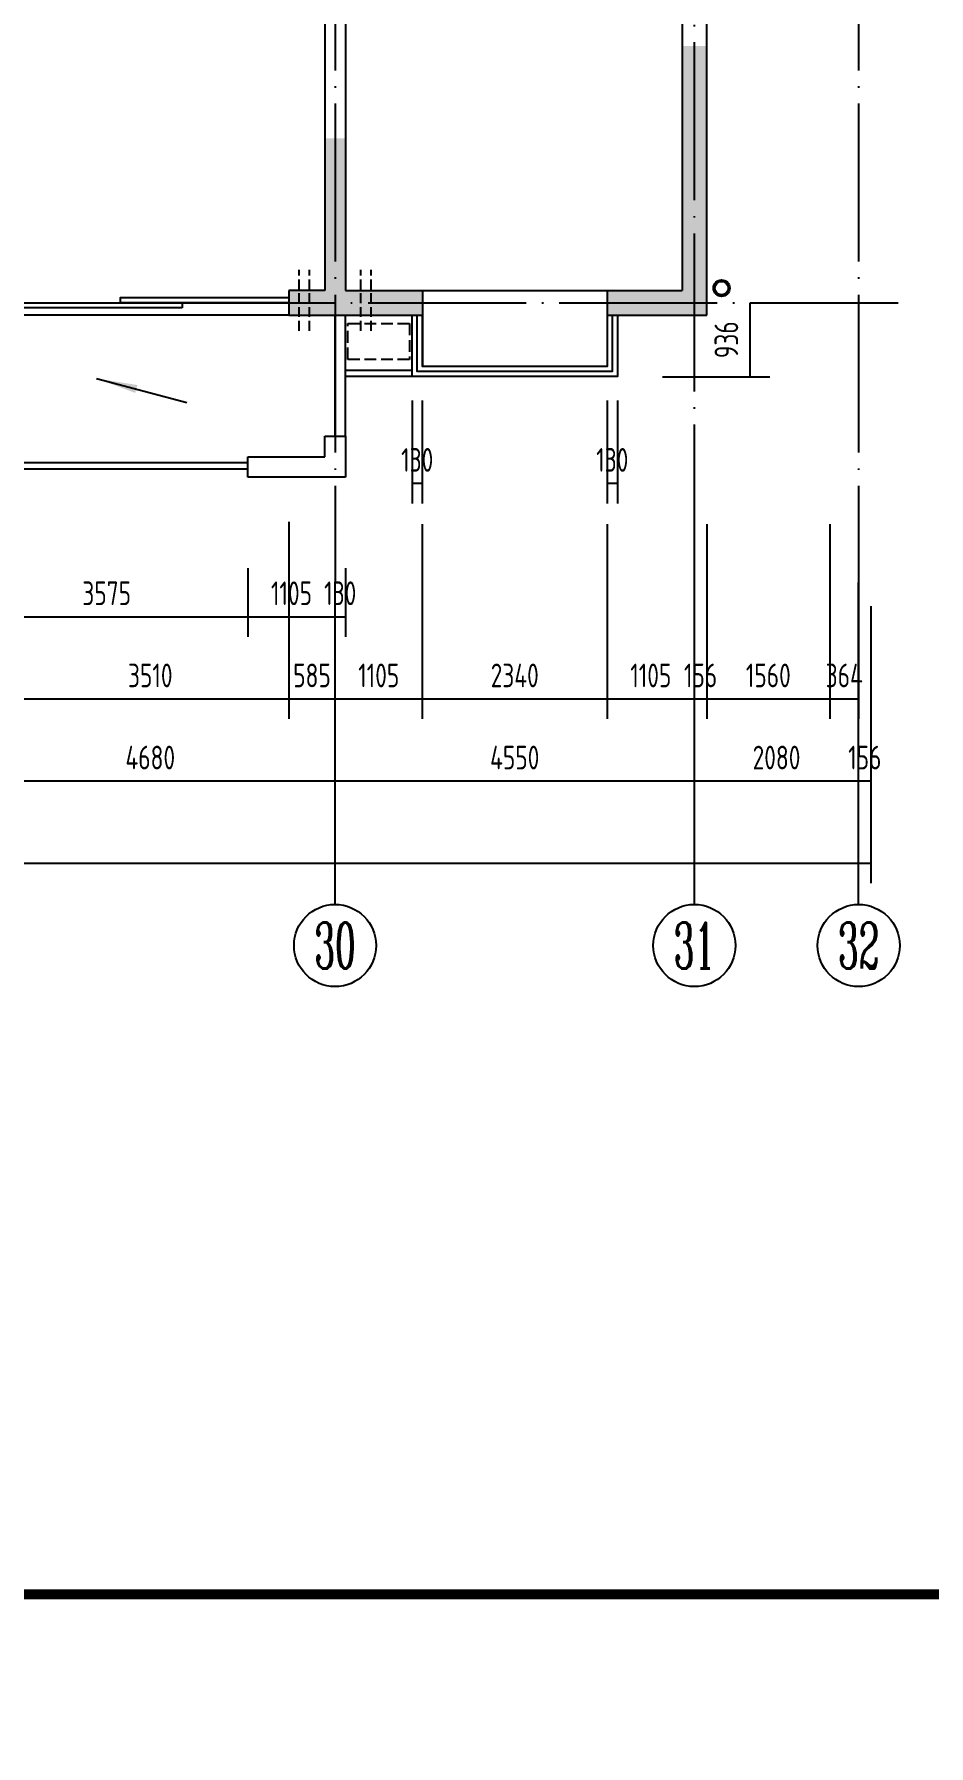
# Model space of a CAD drawing. Extents: x -726032 to 135930, y -151624 to 587044.
# Drawn here: x -557246 to -545919, y 531826 to 553499 of the extents above; entities that cross this region are included whole.
import ezdxf
from ezdxf.enums import TextEntityAlignment as Align

# ---------------------------------------------------------------- set-up
doc = ezdxf.new("R2010")
doc.units = 0
doc.header["$LTSCALE"] = 1000
doc.header["$MEASUREMENT"] = 0
doc.linetypes.add('DASH', pattern=[0.35, 0.25, -0.1])
doc.linetypes.add('DOTE', pattern=[2.42, 2, -0.2, 0.02, -0.2])
doc.layers.get('0').update_dxf_attribs({"linetype": 'CONTINUOUS'})
doc.layers.get('DEFPOINTS').update_dxf_attribs({"color": 1, "linetype": 'CONTINUOUS'})
for name, color, linetype in [('AXIS', 245, 'CONTINUOUS'), ('AXIS_TEXT', 7, 'CONTINUOUS'), ('COLUMN', 170, 'CONTINUOUS'), ('DOTE', 8, 'DOTE'), ('GROUND', 45, 'CONTINUOUS'), ('PUB_DIM', 245, 'CONTINUOUS'), ('PUB_TITLE', 1, 'CONTINUOUS'), ('ROOF', 4, 'CONTINUOUS'), ('WALL', 255, 'CONTINUOUS'), ('WINDOW', 155, 'CONTINUOUS'), ('空调', 245, 'CONTINUOUS'), ('雨水管', 20, 'CONTINUOUS')]:
    doc.layers.add(name, color=color, linetype=linetype)
doc.styles.add('COMPLEX', font='COMPLEX')
doc.styles.add('DIM_FONT', font='isocp.shx', dxfattribs={"width": 0.8})
doc.dimstyles.new('AXIS', dxfattribs={"dimtxt": 300, "dimasz": 1, "dimexe": 250, "dimexo": 300, "dimgap": 150, "dimtad": 1, "dimdec": 0, "dimzin": 0, "dimdsep": 46, "dimtxsty": 'DIM_FONT', "dimcen": 0.09, "dimse1": 1, "dimse2": 1, "dimclrt": 142, "dimadec": 0, "dimazin": 0, "dimtfac": 1, "dimtdec": 0, "dimtix": 1, "dimtmove": 2, "dimatfit": 3, "dimfxl": 1, "dimtolj": 1, "dimtzin": 0, "dimarcsym": 0})
doc.dimstyles.new('DIMA', dxfattribs={"dimtxt": 300, "dimasz": 1, "dimexe": 250, "dimexo": 300, "dimgap": 150, "dimtad": 1, "dimdec": 0, "dimzin": 0, "dimdsep": 46, "dimtxsty": 'DIM_FONT', "dimcen": 0.09, "dimse1": 1, "dimclrt": 142, "dimadec": 0, "dimazin": 0, "dimtfac": 1, "dimtdec": 0, "dimtix": 1, "dimtmove": 2, "dimatfit": 3, "dimfxl": 1, "dimtolj": 1, "dimtzin": 0, "dimarcsym": 0})
doc.dimstyles.new('DIMB', dxfattribs={"dimtxt": 300, "dimasz": 1, "dimexe": 250, "dimexo": 300, "dimgap": 150, "dimtad": 1, "dimdec": 0, "dimzin": 0, "dimdsep": 46, "dimtxsty": 'DIM_FONT', "dimcen": 0.09, "dimse2": 1, "dimclrt": 142, "dimadec": 0, "dimazin": 0, "dimtfac": 1, "dimtdec": 0, "dimtix": 1, "dimtmove": 2, "dimatfit": 3, "dimfxl": 1, "dimtolj": 1, "dimtzin": 0, "dimarcsym": 0})
doc.dimstyles.new('DIMN', dxfattribs={"dimtxt": 300, "dimasz": 1, "dimexe": 250, "dimexo": 300, "dimgap": 150, "dimtad": 1, "dimdec": 0, "dimzin": 0, "dimdsep": 46, "dimtxsty": 'DIM_FONT', "dimcen": 0.09, "dimclrt": 142, "dimadec": 0, "dimazin": 0, "dimtfac": 1, "dimtdec": 0, "dimtix": 1, "dimtmove": 2, "dimatfit": 3, "dimfxl": 1, "dimtolj": 1, "dimtzin": 0, "dimarcsym": 0})

# ---------------------------------------------------------------- blocks, each defined once
blk = doc.blocks.new('*D3560')
at = {"layer": 'DEFPOINTS', "color": 0, "transparency": 16777216}
for p in [(-554542, 547040), (-553437, 547040), (-553437, 546120)]:
    blk.add_point(p, dxfattribs=at)
at = {"layer": 'PUB_DIM', "color": 0, "lineweight": -2, "transparency": 16777216}
for p, q in [((-554542, 546740), (-554542, 545870)), ((-554541, 546120), (-553438, 546120))]:
    blk.add_line(p, q, dxfattribs=at)
at = {"layer": 'PUB_DIM', "color": 0, "transparency": 16777216}
for points in [[(-554541, 546120), (-554541, 546120), (-554542, 546120)], [(-553438, 546120), (-553438, 546120), (-553437, 546120)]]:
    blk.add_solid(points, dxfattribs=at)
at = {"layer": 'PUB_DIM', "color": 142, "transparency": 16777216, "insert": (-553989, 546420), "char_height": 300, "attachment_point": 5, "style": 'DIM_FONT'}
blk.add_mtext('\\A1;1105', dxfattribs=at)
blk = doc.blocks.new('*D1733')
at = {"layer": 'DEFPOINTS', "color": 0, "transparency": 16777216}
for p in [(-558117, 547040), (-554542, 547040), (-554542, 546120)]:
    blk.add_point(p, dxfattribs=at)
at = {"layer": 'PUB_DIM', "color": 0, "lineweight": -2, "transparency": 16777216}
for p, q in [((-554542, 546740), (-554542, 545870)), ((-558116, 546120), (-554543, 546120))]:
    blk.add_line(p, q, dxfattribs=at)
at = {"layer": 'PUB_DIM', "color": 0, "transparency": 16777216}
for points in [[(-558116, 546120), (-558116, 546120), (-558117, 546120)], [(-554543, 546120), (-554543, 546120), (-554542, 546120)]]:
    blk.add_solid(points, dxfattribs=at)
at = {"layer": 'PUB_DIM', "color": 142, "transparency": 16777216, "insert": (-556329, 546420), "char_height": 300, "attachment_point": 5, "style": 'DIM_FONT'}
blk.add_mtext('\\A1;3575', dxfattribs=at)
blk = doc.blocks.new('*D497')
at = {"layer": 'DEFPOINTS', "color": 0, "transparency": 16777216}
for p in [(-557532, 547883), (-554022, 547623), (-557532, 545080)]:
    blk.add_point(p, dxfattribs=at)
at = {"layer": 'PUB_DIM', "color": 0, "lineweight": -2, "transparency": 16777216}
for p, q in [((-557532, 547583), (-557532, 544830)), ((-554022, 547323), (-554022, 544830)), ((-554023, 545080), (-557531, 545080))]:
    blk.add_line(p, q, dxfattribs=at)
at = {"layer": 'PUB_DIM', "color": 0, "transparency": 16777216}
for points in [[(-557531, 545080), (-557531, 545080), (-557532, 545080)], [(-554023, 545080), (-554023, 545080), (-554022, 545080)]]:
    blk.add_solid(points, dxfattribs=at)
at = {"layer": 'PUB_DIM', "color": 142, "transparency": 16777216, "insert": (-555777, 545380), "char_height": 300, "attachment_point": 5, "style": 'DIM_FONT'}
blk.add_mtext('\\A1;3510', dxfattribs=at)
blk = doc.blocks.new('*D3168')
at = {"layer": 'AXIS', "color": 0, "lineweight": -2, "transparency": 16777216}
blk.add_line((-553438, 544040), (-558116, 544040), dxfattribs=at)
at = {"layer": 'AXIS', "color": 0, "transparency": 16777216}
for points in [[(-558116, 544040), (-558116, 544040), (-558117, 544040)], [(-553438, 544040), (-553438, 544040), (-553437, 544040)]]:
    blk.add_solid(points, dxfattribs=at)
at = {"layer": 'DEFPOINTS', "color": 0, "transparency": 16777216}
for p in [(-558117, 546557), (-553437, 546557), (-558117, 544040)]:
    blk.add_point(p, dxfattribs=at)
at = {"layer": 'AXIS', "color": 142, "transparency": 16777216, "insert": (-555777, 544340), "char_height": 300, "attachment_point": 5, "style": 'DIM_FONT'}
blk.add_mtext('\\A1;4680', dxfattribs=at)
blk = doc.blocks.new('*D507')
at = {"layer": 'AXIS', "color": 0, "lineweight": -2, "transparency": 16777216}
for p, q in [((-615330, 546257), (-615330, 542750)), ((-546651, 546257), (-546651, 542750)), ((-546652, 543000), (-615329, 543000))]:
    blk.add_line(p, q, dxfattribs=at)
at = {"layer": 'AXIS', "color": 0, "transparency": 16777216}
for points in [[(-615329, 543000), (-615329, 543000), (-615330, 543000)], [(-546652, 543000), (-546652, 543000), (-546651, 543000)]]:
    blk.add_solid(points, dxfattribs=at)
at = {"layer": 'DEFPOINTS', "color": 0, "transparency": 16777216}
for p in [(-615330, 546557), (-546651, 546557), (-615330, 543000)]:
    blk.add_point(p, dxfattribs=at)
at = {"layer": 'AXIS', "color": 142, "transparency": 16777216, "insert": (-580990, 543300), "char_height": 300, "attachment_point": 5, "style": 'DIM_FONT'}
blk.add_mtext('\\A1;68679', dxfattribs=at)
blk = doc.blocks.new('*D1340')
at = {"layer": 'DEFPOINTS', "color": 0, "transparency": 16777216}
for p in [(-549992, 549163), (-549862, 549163), (-549992, 547809)]:
    blk.add_point(p, dxfattribs=at)
at = {"layer": 'PUB_DIM', "color": 0, "lineweight": -2, "transparency": 16777216}
for p, q in [((-549992, 548863), (-549992, 547559)), ((-549862, 548863), (-549862, 547559)), ((-549993, 547809), (-549994, 547809)), ((-549862, 547809), (-549992, 547809)), ((-549861, 547809), (-549860, 547809))]:
    blk.add_line(p, q, dxfattribs=at)
at = {"layer": 'PUB_DIM', "color": 0, "transparency": 16777216}
for points in [[(-549993, 547809), (-549993, 547809), (-549992, 547809)], [(-549861, 547809), (-549861, 547809), (-549862, 547809)]]:
    blk.add_solid(points, dxfattribs=at)
at = {"layer": 'PUB_DIM', "color": 142, "transparency": 16777216, "insert": (-549927, 548109), "char_height": 300, "attachment_point": 5, "style": 'DIM_FONT'}
blk.add_mtext('\\A1;130', dxfattribs=at)
blk = doc.blocks.new('*D1341')
at = {"layer": 'DEFPOINTS', "color": 0, "transparency": 16777216}
for p in [(-552462, 549163), (-552332, 549163), (-552462, 547809)]:
    blk.add_point(p, dxfattribs=at)
at = {"layer": 'PUB_DIM', "color": 0, "lineweight": -2, "transparency": 16777216}
for p, q in [((-552462, 548863), (-552462, 547559)), ((-552332, 548863), (-552332, 547559)), ((-552463, 547809), (-552464, 547809)), ((-552332, 547809), (-552462, 547809)), ((-552331, 547809), (-552330, 547809))]:
    blk.add_line(p, q, dxfattribs=at)
at = {"layer": 'PUB_DIM', "color": 0, "transparency": 16777216}
for points in [[(-552463, 547809), (-552463, 547809), (-552462, 547809)], [(-552331, 547809), (-552331, 547809), (-552332, 547809)]]:
    blk.add_solid(points, dxfattribs=at)
at = {"layer": 'PUB_DIM', "color": 142, "transparency": 16777216, "insert": (-552397, 548109), "char_height": 300, "attachment_point": 5, "style": 'DIM_FONT'}
blk.add_mtext('\\A1;130', dxfattribs=at)
blk = doc.blocks.new('*D3821')
at = {"layer": 'DEFPOINTS', "color": 0, "transparency": 16777216}
for p in [(-549589, 550099), (-548182, 550099), (-549589, 549163)]:
    blk.add_point(p, dxfattribs=at)
at = {"layer": 'PUB_DIM', "color": 0, "lineweight": -2, "transparency": 16777216}
for p, q in [((-548182, 549164), (-548182, 550098)), ((-549289, 549163), (-547932, 549163))]:
    blk.add_line(p, q, dxfattribs=at)
at = {"layer": 'PUB_DIM', "color": 0, "transparency": 16777216}
for points in [[(-548182, 550098), (-548182, 550098), (-548182, 550099)], [(-548182, 549164), (-548182, 549164), (-548182, 549163)]]:
    blk.add_solid(points, dxfattribs=at)
at = {"layer": 'PUB_DIM', "color": 142, "transparency": 16777216, "insert": (-548482, 549631), "char_height": 300, "attachment_point": 5, "rotation": 90, "style": 'DIM_FONT'}
blk.add_mtext('\\A1;936', dxfattribs=at)
blk = doc.blocks.new('*D1367')
at = {"layer": 'DEFPOINTS', "color": 0, "transparency": 16777216}
for p in [(-547171, 547597), (-546807, 547597), (-547171, 545080)]:
    blk.add_point(p, dxfattribs=at)
at = {"layer": 'PUB_DIM', "color": 0, "lineweight": -2, "transparency": 16777216}
for p, q in [((-547171, 547297), (-547171, 544830)), ((-546807, 547297), (-546807, 544830)), ((-547172, 545080), (-547173, 545080)), ((-546807, 545080), (-547171, 545080)), ((-546806, 545080), (-546805, 545080))]:
    blk.add_line(p, q, dxfattribs=at)
at = {"layer": 'PUB_DIM', "color": 0, "transparency": 16777216}
for points in [[(-547172, 545080), (-547172, 545080), (-547171, 545080)], [(-546806, 545080), (-546806, 545080), (-546807, 545080)]]:
    blk.add_solid(points, dxfattribs=at)
at = {"layer": 'PUB_DIM', "color": 142, "transparency": 16777216, "insert": (-546989, 545380), "char_height": 300, "attachment_point": 5, "style": 'DIM_FONT'}
blk.add_mtext('\\A1;364', dxfattribs=at)
blk = doc.blocks.new('_AXISO')
blk.add_circle((0, 0), 0.5)
at = {"layer": 'AXIS_TEXT', "style": 'COMPLEX', "width": 1.041667}
blk.add_attdef('A', text='', height=0.56, dxfattribs=at).set_placement((-0.25, -0.28), (0.25, -0.28), align=Align.FIT)
blk = doc.blocks.new('*D3409')
at = {"layer": 'AXIS', "color": 0, "lineweight": -2, "transparency": 16777216}
for p, q in [((-546808, 544040), (-546809, 544040)), ((-546651, 544040), (-546807, 544040)), ((-546650, 544040), (-546649, 544040))]:
    blk.add_line(p, q, dxfattribs=at)
at = {"layer": 'AXIS', "color": 0, "transparency": 16777216}
for points in [[(-546808, 544040), (-546808, 544040), (-546807, 544040)], [(-546650, 544040), (-546650, 544040), (-546651, 544040)]]:
    blk.add_solid(points, dxfattribs=at)
at = {"layer": 'DEFPOINTS', "color": 0, "transparency": 16777216}
for p in [(-546807, 546557), (-546651, 546557), (-546807, 544040)]:
    blk.add_point(p, dxfattribs=at)
at = {"layer": 'AXIS', "color": 142, "transparency": 16777216, "insert": (-546729, 544340), "char_height": 300, "attachment_point": 5, "style": 'DIM_FONT'}
blk.add_mtext('\\A1;156', dxfattribs=at)
blk = doc.blocks.new('*D1368')
at = {"layer": 'DEFPOINTS', "color": 0, "transparency": 16777216}
for p in [(-552332, 547597), (-549992, 547597), (-552332, 545080)]:
    blk.add_point(p, dxfattribs=at)
at = {"layer": 'PUB_DIM', "color": 0, "lineweight": -2, "transparency": 16777216}
for p, q in [((-552332, 547297), (-552332, 544830)), ((-549992, 547297), (-549992, 544830)), ((-549993, 545080), (-552331, 545080))]:
    blk.add_line(p, q, dxfattribs=at)
at = {"layer": 'PUB_DIM', "color": 0, "transparency": 16777216}
for points in [[(-552331, 545080), (-552331, 545080), (-552332, 545080)], [(-549993, 545080), (-549993, 545080), (-549992, 545080)]]:
    blk.add_solid(points, dxfattribs=at)
at = {"layer": 'PUB_DIM', "color": 142, "transparency": 16777216, "insert": (-551162, 545380), "char_height": 300, "attachment_point": 5, "style": 'DIM_FONT'}
blk.add_mtext('\\A1;2340', dxfattribs=at)
blk = doc.blocks.new('*D2619')
at = {"layer": 'DEFPOINTS', "color": 0, "transparency": 16777216}
for p in [(-553437, 547040), (-553307, 547040), (-553307, 546120)]:
    blk.add_point(p, dxfattribs=at)
at = {"layer": 'PUB_DIM', "color": 0, "lineweight": -2, "transparency": 16777216}
for p, q in [((-553307, 546740), (-553307, 545870)), ((-553438, 546120), (-553439, 546120)), ((-553437, 546120), (-553307, 546120)), ((-553306, 546120), (-553305, 546120))]:
    blk.add_line(p, q, dxfattribs=at)
at = {"layer": 'PUB_DIM', "color": 0, "transparency": 16777216}
for points in [[(-553438, 546120), (-553438, 546120), (-553437, 546120)], [(-553306, 546120), (-553306, 546120), (-553307, 546120)]]:
    blk.add_solid(points, dxfattribs=at)
at = {"layer": 'PUB_DIM', "color": 142, "transparency": 16777216, "insert": (-553372, 546420), "char_height": 300, "attachment_point": 5, "style": 'DIM_FONT'}
blk.add_mtext('\\A1;130', dxfattribs=at)
blk = doc.blocks.new('*D2620')
at = {"layer": 'DEFPOINTS', "color": 0, "transparency": 16777216}
for p in [(-554022, 547623), (-553437, 547623), (-554022, 545080)]:
    blk.add_point(p, dxfattribs=at)
at = {"layer": 'PUB_DIM', "color": 0, "lineweight": -2, "transparency": 16777216}
for p, q in [((-554022, 547323), (-554022, 544830)), ((-554023, 545080), (-554024, 545080)), ((-553437, 545080), (-554022, 545080)), ((-553436, 545080), (-553435, 545080))]:
    blk.add_line(p, q, dxfattribs=at)
at = {"layer": 'PUB_DIM', "color": 0, "transparency": 16777216}
for points in [[(-554023, 545080), (-554023, 545080), (-554022, 545080)], [(-553436, 545080), (-553436, 545080), (-553437, 545080)]]:
    blk.add_solid(points, dxfattribs=at)
at = {"layer": 'PUB_DIM', "color": 142, "transparency": 16777216, "insert": (-553729, 545380), "char_height": 300, "attachment_point": 5, "style": 'DIM_FONT'}
blk.add_mtext('\\A1;585', dxfattribs=at)
blk = doc.blocks.new('*D3827')
at = {"layer": 'DEFPOINTS', "color": 0, "transparency": 16777216}
for p in [(-553437, 547623), (-552332, 547597), (-553437, 545080)]:
    blk.add_point(p, dxfattribs=at)
at = {"layer": 'PUB_DIM', "color": 0, "lineweight": -2, "transparency": 16777216}
for p, q in [((-552332, 547297), (-552332, 544830)), ((-552333, 545080), (-553436, 545080))]:
    blk.add_line(p, q, dxfattribs=at)
at = {"layer": 'PUB_DIM', "color": 0, "transparency": 16777216}
for points in [[(-553436, 545080), (-553436, 545080), (-553437, 545080)], [(-552333, 545080), (-552333, 545080), (-552332, 545080)]]:
    blk.add_solid(points, dxfattribs=at)
at = {"layer": 'PUB_DIM', "color": 142, "transparency": 16777216, "insert": (-552884, 545380), "char_height": 300, "attachment_point": 5, "style": 'DIM_FONT'}
blk.add_mtext('\\A1;1105', dxfattribs=at)
blk = doc.blocks.new('*D3410')
at = {"layer": 'AXIS', "color": 0, "lineweight": -2, "transparency": 16777216}
blk.add_line((-546808, 544040), (-548886, 544040), dxfattribs=at)
at = {"layer": 'AXIS', "color": 0, "transparency": 16777216}
for points in [[(-548886, 544040), (-548886, 544040), (-548887, 544040)], [(-546808, 544040), (-546808, 544040), (-546807, 544040)]]:
    blk.add_solid(points, dxfattribs=at)
at = {"layer": 'DEFPOINTS', "color": 0, "transparency": 16777216}
for p in [(-548887, 546557), (-546807, 546557), (-548887, 544040)]:
    blk.add_point(p, dxfattribs=at)
at = {"layer": 'AXIS', "color": 142, "transparency": 16777216, "insert": (-547847, 544340), "char_height": 300, "attachment_point": 5, "style": 'DIM_FONT'}
blk.add_mtext('\\A1;2080', dxfattribs=at)
blk = doc.blocks.new('*D1369')
at = {"layer": 'DEFPOINTS', "color": 0, "transparency": 16777216}
for p in [(-548731, 547597), (-547171, 547597), (-548731, 545080)]:
    blk.add_point(p, dxfattribs=at)
at = {"layer": 'PUB_DIM', "color": 0, "lineweight": -2, "transparency": 16777216}
for p, q in [((-548731, 547297), (-548731, 544830)), ((-547171, 547297), (-547171, 544830)), ((-547172, 545080), (-548730, 545080))]:
    blk.add_line(p, q, dxfattribs=at)
at = {"layer": 'PUB_DIM', "color": 0, "transparency": 16777216}
for points in [[(-548730, 545080), (-548730, 545080), (-548731, 545080)], [(-547172, 545080), (-547172, 545080), (-547171, 545080)]]:
    blk.add_solid(points, dxfattribs=at)
at = {"layer": 'PUB_DIM', "color": 142, "transparency": 16777216, "insert": (-547951, 545380), "char_height": 300, "attachment_point": 5, "style": 'DIM_FONT'}
blk.add_mtext('\\A1;1560', dxfattribs=at)
blk = doc.blocks.new('*D3411')
at = {"layer": 'AXIS', "color": 0, "lineweight": -2, "transparency": 16777216}
blk.add_line((-548888, 544040), (-553436, 544040), dxfattribs=at)
at = {"layer": 'AXIS', "color": 0, "transparency": 16777216}
for points in [[(-553436, 544040), (-553436, 544040), (-553437, 544040)], [(-548888, 544040), (-548888, 544040), (-548887, 544040)]]:
    blk.add_solid(points, dxfattribs=at)
at = {"layer": 'DEFPOINTS', "color": 0, "transparency": 16777216}
for p in [(-553437, 546557), (-548887, 546557), (-553437, 544040)]:
    blk.add_point(p, dxfattribs=at)
at = {"layer": 'AXIS', "color": 142, "transparency": 16777216, "insert": (-551162, 544340), "char_height": 300, "attachment_point": 5, "style": 'DIM_FONT'}
blk.add_mtext('\\A1;4550', dxfattribs=at)
blk = doc.blocks.new('*D2621')
at = {"layer": 'DEFPOINTS', "color": 0, "transparency": 16777216}
for p in [(-549992, 547597), (-548887, 547597), (-549992, 545080)]:
    blk.add_point(p, dxfattribs=at)
at = {"layer": 'PUB_DIM', "color": 0, "lineweight": -2, "transparency": 16777216}
for p, q in [((-549992, 547297), (-549992, 544830)), ((-548888, 545080), (-549991, 545080))]:
    blk.add_line(p, q, dxfattribs=at)
at = {"layer": 'PUB_DIM', "color": 0, "transparency": 16777216}
for points in [[(-549991, 545080), (-549991, 545080), (-549992, 545080)], [(-548888, 545080), (-548888, 545080), (-548887, 545080)]]:
    blk.add_solid(points, dxfattribs=at)
at = {"layer": 'PUB_DIM', "color": 142, "transparency": 16777216, "insert": (-549439, 545380), "char_height": 300, "attachment_point": 5, "style": 'DIM_FONT'}
blk.add_mtext('\\A1;1105', dxfattribs=at)
blk = doc.blocks.new('*D3828')
at = {"layer": 'DEFPOINTS', "color": 0, "transparency": 16777216}
for p in [(-548887, 547597), (-548731, 547597), (-548887, 545080)]:
    blk.add_point(p, dxfattribs=at)
at = {"layer": 'PUB_DIM', "color": 0, "lineweight": -2, "transparency": 16777216}
for p, q in [((-548731, 547297), (-548731, 544830)), ((-548888, 545080), (-548889, 545080)), ((-548731, 545080), (-548887, 545080)), ((-548730, 545080), (-548729, 545080))]:
    blk.add_line(p, q, dxfattribs=at)
at = {"layer": 'PUB_DIM', "color": 0, "transparency": 16777216}
for points in [[(-548888, 545080), (-548888, 545080), (-548887, 545080)], [(-548730, 545080), (-548730, 545080), (-548731, 545080)]]:
    blk.add_solid(points, dxfattribs=at)
at = {"layer": 'PUB_DIM', "color": 142, "transparency": 16777216, "insert": (-548809, 545380), "char_height": 300, "attachment_point": 5, "style": 'DIM_FONT'}
blk.add_mtext('\\A1;156', dxfattribs=at)
blk = doc.blocks.new('_ARROW')
blk.add_solid([(0, 0), (-1, 0.1), (-1, -0.1)])

msp = doc.modelspace()

# ---------------------------------------------------------------- linework, layer by layer
at = {"layer": 'AXIS'}
for p, q in [((-553436.9, 542480), (-553436.9, 546557.4)), ((-548886.9, 542480), (-548886.9, 546557.4)), ((-546806.9, 542480), (-546806.9, 546557.4))]:
    msp.add_line(p, q, dxfattribs=at)
at = {"layer": 'COLUMN'}
for points in [[(-549042.9, 550255.5), (-549042.9, 553349.5), (-548730.9, 549943.5), (-548730.9, 553349.5)], [(-553566.9, 552179.5), (-553566.9, 550255.5), (-553306.9, 552179.5), (-553306.9, 550255.5)], [(-554021.9, 550255.5), (-554021.9, 549943.5), (-552331.9, 550255.5), (-552331.9, 549943.5)], [(-549991.9, 550255.5), (-549991.9, 549943.5), (-549042.9, 550255.5), (-548730.9, 549943.5)]]:
    msp.add_solid(points, dxfattribs=at)
at = {"layer": 'DOTE'}
for p, q in [((-553436.9, 574401.4), (-553436.9, 546557.4)), ((-546806.9, 574401.4), (-546806.9, 546557.4)), ((-548886.9, 546557.4), (-548886.9, 557899.5)), ((-615939.2, 550099.5), (-546307.4, 550099.5))]:
    msp.add_line(p, q, dxfattribs=at)
at = {"layer": 'GROUND'}
msp.add_line((-554021.9, 549943.5), (-557531.9, 549943.5), dxfattribs=at)
at = {"layer": 'PUB_TITLE'}
for points, const_width in [([(-629442.4, 532443.9), (-532852.4, 532443.9), (-532852.4, 587043.9), (-629442.4, 587043.9)], 0.234), ([(-626842.4, 533743.9), (-534152.4, 533743.9), (-534152.4, 585743.9), (-626842.4, 585743.9)], 130), ([(-629442.4, 477843.9), (-532852.4, 477843.9), (-532852.4, 532443.9), (-629442.4, 532443.9)], 0.234)]:
    msp.add_lwpolyline(points, close=True, dxfattribs=dict(at, const_width=const_width))
at = {"layer": 'ROOF'}
for p, q in [((-553436.9, 548409.3), (-553436.9, 549943.5)), ((-553306.9, 548409.3), (-553306.9, 549943.5)), ((-552461.9, 549241.5), (-553306.9, 549241.5)), ((-552461.9, 549163.5), (-553306.9, 549163.5))]:
    msp.add_line(p, q, dxfattribs=at)
for points in [[(-554541.9, 548071.3), (-557986.9, 548071.3)], [(-554541.9, 547993.3), (-557986.9, 547993.3)]]:
    msp.add_lwpolyline(points, dxfattribs=at)
at = {"layer": 'WALL'}
for p, q in [((-548730.9, 549943.5), (-548730.9, 556729.5)), ((-553566.9, 556443.5), (-553566.9, 550255.5)), ((-553306.9, 555351.5), (-553306.9, 550255.5)), ((-549042.9, 555351.5), (-549042.9, 550255.5)), ((-553566.9, 550255.5), (-554021.9, 550255.5)), ((-554021.9, 550255.5), (-554021.9, 549943.5)), ((-553306.9, 550255.5), (-552331.9, 550255.5)), ((-552331.9, 550255.5), (-552331.9, 549943.5)), ((-549991.9, 550255.5), (-549991.9, 549943.5)), ((-549991.9, 550255.5), (-549042.9, 550255.5)), ((-554021.9, 549943.5), (-552331.9, 549943.5)), ((-549991.9, 549943.5), (-548730.9, 549943.5))]:
    msp.add_line(p, q, dxfattribs=at)
at = {"layer": 'WALL', "color": 255}
for p, q in [((-553566.9, 548149.3), (-553566.9, 548409.3)), ((-553306.9, 548409.3), (-553306.9, 547889.3)), ((-554541.9, 548149.3), (-553566.9, 548149.3)), ((-554541.9, 547889.3), (-554541.9, 548149.3)), ((-553306.9, 547889.3), (-554541.9, 547889.3))]:
    msp.add_line(p, q, dxfattribs=at)
at = {"layer": 'WALL', "color": 0}
msp.add_line((-553566.9, 548409.3), (-553306.9, 548409.3), dxfattribs=at)
at = {"layer": 'WINDOW'}
msp.add_line((-552331.9, 550255.5), (-549991.9, 550255.5), dxfattribs=at)
for points in [[(-555373.9, 550034.5), (-557531.9, 550034.5), (-557531.9, 550099.5), (-555373.9, 550099.5)], [(-554021.9, 550099.5), (-556153.9, 550099.5), (-556153.9, 550164.5), (-554021.9, 550164.5)]]:
    msp.add_lwpolyline(points, close=True, dxfattribs=at)
for points in [[(-549861.9, 549943.5), (-549861.9, 549163.5), (-552461.9, 549163.5), (-552461.9, 549943.5)], [(-549926.9, 549943.5), (-549926.9, 549228.5), (-552396.9, 549228.5), (-552396.9, 549943.5)], [(-549991.9, 549943.5), (-549991.9, 549293.5), (-552331.9, 549293.5), (-552331.9, 549943.5)], [(-552331.9, 549943.5), (-552331.9, 549293.5)]]:
    msp.add_lwpolyline(points, dxfattribs=at)
at = {"layer": '空调', "linetype": 'DASH', "ltscale": 0.5}
for p, q in [((-553891.9, 549743.8), (-553891.9, 550517.6)), ((-553761.9, 549743.8), (-553761.9, 550517.6)), ((-553111.9, 549743.8), (-553111.9, 550517.6)), ((-552981.9, 549743.8), (-552981.9, 550517.6))]:
    msp.add_line(p, q, dxfattribs=at)
at = {"layer": '空调', "linetype": 'DASH', "ltscale": 0.6}
msp.add_lwpolyline([(-552495, 549382), (-553275, 549382), (-553275, 549837), (-552495, 549837)], close=True, dxfattribs=at)
at = {"layer": '雨水管'}
msp.add_lwpolyline([(-556456.3, 549139.9), (-555314.3, 548837.8)], dxfattribs=at)
for radius in [104, 84.5]:
    msp.add_circle((-548542.5, 550284.3), radius, dxfattribs=at)

# ---------------------------------------------------------------- block references
at = {"layer": 'AXIS'}
ref = msp.add_blockref('_AXISO', (-553436.9, 541960), dxfattribs=dict(at, xscale=1040, yscale=1040, zscale=1040))
ref.add_attrib('A', '30', dxfattribs={"layer": 'AXIS_TEXT', "height": 582.4, "style": 'COMPLEX', "width": 0.568182}).set_placement((-553696.9, 541668.8), (-553176.9, 541668.8), align=Align.FIT)
ref = msp.add_blockref('_AXISO', (-548886.9, 541960), dxfattribs=dict(at, xscale=1040, yscale=1040, zscale=1040))
ref.add_attrib('A', '31', dxfattribs={"layer": 'AXIS_TEXT', "height": 582.4, "style": 'COMPLEX', "width": 0.669643}).set_placement((-549146.9, 541668.8), (-548626.9, 541668.8), align=Align.FIT)
ref = msp.add_blockref('_AXISO', (-546806.9, 541960), dxfattribs=dict(at, xscale=1040, yscale=1040, zscale=1040))
ref.add_attrib('A', '32', dxfattribs={"layer": 'AXIS_TEXT', "height": 582.4, "style": 'COMPLEX', "width": 0.568182}).set_placement((-547066.9, 541668.8), (-546546.9, 541668.8), align=Align.FIT)
at = {"layer": '雨水管', "xscale": -519.9999999999976, "yscale": 520, "zscale": 520, "rotation": 345.1846182440007}
msp.add_blockref('_ARROW', (-556456.3, 549139.9), dxfattribs=at)

# ---------------------------------------------------------------- dimensions: what is measured, and where the dimension line sits
at = {"layer": 'AXIS'}
for p1, p2, distance, dimstyle, picture, middle in [((-546650.9, 546557.4), (-615329.9, 546557.4), 3557.4, 'DIMN', '*D507', (-580990.4, 543300)), ((-548886.9, 546557.4), (-553436.9, 546557.4), 2517.4, 'AXIS', '*D3411', (-551161.9, 544340)), ((-546806.9, 546557.4), (-548886.9, 546557.4), 2517.4, 'AXIS', '*D3410', (-547846.9, 544340)), ((-546650.9, 546557.4), (-546806.9, 546557.4), 2517.4, 'AXIS', '*D3409', (-546728.9, 544340))]:
    dim = msp.add_aligned_dim(p1=p1, p2=p2, distance=distance, dimstyle=dimstyle, dxfattribs=at)
    dim.commit()
    dim.dimension.update_dxf_attribs({"geometry": picture, "text_midpoint": middle})
dim = msp.add_linear_dim(base=(-558116.9, 544040), p1=(-553436.9, 546557.4), p2=(-558116.9, 546557.4), dimstyle='AXIS', dxfattribs=at)
dim.commit()
dim.dimension.update_dxf_attribs({"geometry": '*D3168', "text_midpoint": (-555776.9, 544340)})
at = {"layer": 'PUB_DIM'}
dim = msp.add_linear_dim(base=(-548182.2, 550099.5), p1=(-549589.5, 549163.5), p2=(-549589.5, 550099.5), angle=270, dimstyle='DIMB', dxfattribs=at)
dim.commit()
dim.dimension.update_dxf_attribs({"geometry": '*D3821', "text_midpoint": (-548482.2, 549631.5)})
for base, p1, p2, dimstyle, picture, middle in [((-552461.9, 547809), (-552331.9, 549163.5), (-552461.9, 549163.5), 'DIMN', '*D1341', (-552396.9, 548109)), ((-549991.9, 547809), (-549861.9, 549163.5), (-549991.9, 549163.5), 'DIMN', '*D1340', (-549926.9, 548109)), ((-557531.9, 545080), (-554021.9, 547623.4), (-557531.9, 547883.4), 'DIMN', '*D497', (-555776.9, 545380)), ((-554021.9, 545080), (-553436.9, 547623.4), (-554021.9, 547623.4), 'DIMA', '*D2620', (-553729.4, 545380)), ((-553436.9, 545080), (-552331.9, 547597.4), (-553436.9, 547623.4), 'DIMB', '*D3827', (-552884.4, 545380)), ((-552331.9, 545080), (-549991.9, 547597.4), (-552331.9, 547597.4), 'DIMN', '*D1368', (-551161.9, 545380)), ((-549991.9, 545080), (-548886.9, 547597.4), (-549991.9, 547597.4), 'DIMA', '*D2621', (-549439.4, 545380)), ((-548886.9, 545080), (-548730.9, 547597.4), (-548886.9, 547597.4), 'DIMB', '*D3828', (-548808.9, 545380)), ((-548730.9, 545080), (-547170.9, 547597.4), (-548730.9, 547597.4), 'DIMN', '*D1369', (-547950.9, 545380)), ((-547170.9, 545080), (-546806.9, 547597.4), (-547170.9, 547597.4), 'DIMN', '*D1367', (-546988.9, 545380)), ((-554541.9, 546120), (-558116.9, 547039.9), (-554541.9, 547039.9), 'DIMA', '*D1733', (-556329.4, 546420)), ((-553436.9, 546120), (-554541.9, 547039.9), (-553436.9, 547039.9), 'DIMB', '*D3560', (-553989.4, 546420)), ((-553306.9, 546120), (-553436.9, 547039.9), (-553306.9, 547039.9), 'DIMA', '*D2619', (-553371.9, 546420))]:
    dim = msp.add_linear_dim(base=base, p1=p1, p2=p2, dimstyle=dimstyle, dxfattribs=at)
    dim.commit()
    dim.dimension.update_dxf_attribs({"geometry": picture, "text_midpoint": middle})

doc.saveas('drawing.dxf')
